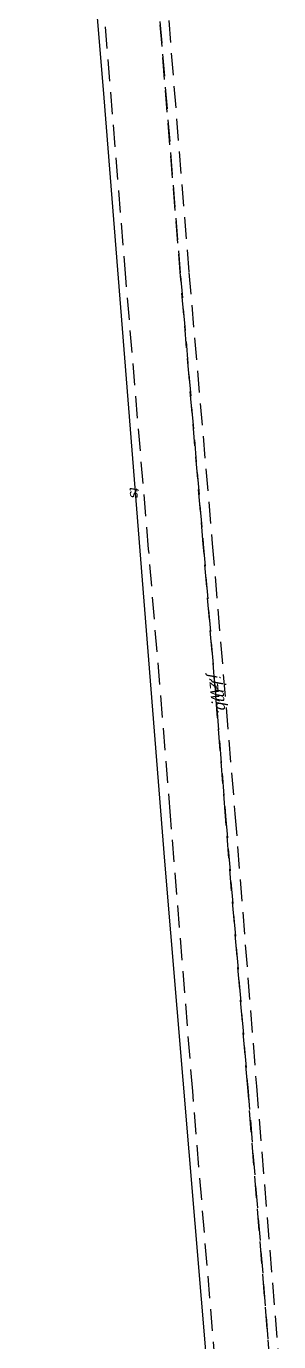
# Model space of a CAD drawing. Header units: metres. Extents: x 7542702 to 7555152, y 5804026 to 5815503.
# Drawn here: x 7550002.7 to 7550025.8, y 5805434.5 to 5805554.5 of the extents above; entities that cross this region are included whole.
import ezdxf

# ---------------------------------------------------------------- set-up
doc = ezdxf.new("R2010")
doc.units = ezdxf.units.M
doc.linetypes.add('4001', pattern=[0])
doc.linetypes.add('4003', pattern=[3, 2, -1])
doc.layers.add('Drogi', color=135, linetype='Continuous')
doc.layers.add('Uz_Telekomunikacja', color=252, linetype='Continuous')
doc.styles.get("Standard").update_dxf_attribs({"font": 'arial.ttf'})

msp = doc.modelspace()

# ---------------------------------------------------------------- linework, layer by layer
at = {"layer": 'Drogi', "color": 8, "linetype": '4003'}
for p, q in [((7550016.8, 5805531.72), (7550014.68, 5805557.94)), ((7550014.68, 5805557.94), (7550016.8, 5805531.72)), ((7550015.48, 5805558.03), (7550017.56, 5805532.05)), ((7550011.81, 5805531.55), (7550009.74, 5805557.13)), ((7550017.56, 5805532.05), (7550019.7, 5805507.31)), ((7550013.89, 5805506.81), (7550011.81, 5805531.55)), ((7550018.87, 5805507.25), (7550016.8, 5805531.72)), ((7550016.8, 5805531.72), (7550018.87, 5805507.25)), ((7550015.89, 5805482.48), (7550013.89, 5805506.81)), ((7550020.91, 5805482.44), (7550018.87, 5805507.25)), ((7550018.87, 5805507.25), (7550020.91, 5805482.44)), ((7550019.7, 5805507.31), (7550021.77, 5805482.65)), ((7550017.91, 5805457.34), (7550015.89, 5805482.48)), ((7550022.93, 5805457.68), (7550020.91, 5805482.44)), ((7550020.91, 5805482.44), (7550022.93, 5805457.68)), ((7550021.77, 5805482.65), (7550023.73, 5805457.79)), ((7550024.95, 5805432.66), (7550022.93, 5805457.68)), ((7550022.93, 5805457.68), (7550024.95, 5805432.66)), ((7550023.73, 5805457.79), (7550025.76, 5805432.8)), ((7550019.97, 5805432.48), (7550017.91, 5805457.34))]:
    msp.add_line(p, q, dxfattribs=at)
at = {"layer": 'Uz_Telekomunikacja', "linetype": '4001'}
for p, q in [((7550002.72, 5805630.42, 141.4), (7550009.81, 5805547.99, 140.7)), ((7550009.81, 5805547.99, 140.7), (7550015.33, 5805478.33, 141.5)), ((7550015.33, 5805478.33, 141.5), (7550022.75, 5805390.01, 142.7))]:
    msp.add_line(p, q, dxfattribs=at)

# ---------------------------------------------------------------- texts
at = {"layer": 'Drogi', "color": 8, "oblique": 15}
for s, rotation, p in [('j.zw.', 275.2739, (7550019.37, 5805495.42)), ('j.mb.', 274.5569, (7550019.89, 5805494.81))]:
    msp.add_text(s, height=1, rotation=rotation, dxfattribs=at).set_placement(p)
at = {"layer": 'Uz_Telekomunikacja', "oblique": 15}
msp.add_text('ts', height=0.9, rotation=274.5888, dxfattribs=at).set_placement((7550012.13, 5805512.5))

doc.saveas('drawing.dxf')
